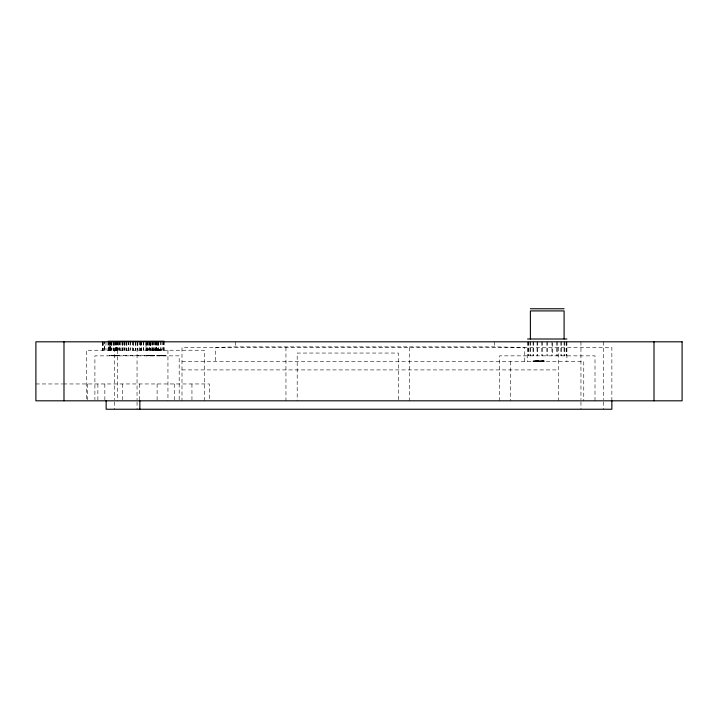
<?xml version="1.0" encoding="UTF-8"?>
<svg xmlns="http://www.w3.org/2000/svg" width="718" height="718" viewBox="0 0 718 718"><rect width="100%" height="100%" fill="white"/><g stroke="black" fill="none" stroke-linecap="round" stroke-linejoin="round"><path stroke-width="0.54" stroke-dasharray="3.59 2.69" d="M524.768 361.477L524.768 347.431L494.424 346.875L235.378 346.875L215.714 347.431L215.714 361.477M147.522 349.684L161.478 349.684L161.478 350.24M181.995 361.477L583.761 361.477L583.761 400.815M181.995 369.914L558.478 369.914M35.9 383.959L62.466 383.959M63.381 383.959L209.378 383.959L209.378 399.764M611.862 400.815L611.862 347.431L181.995 347.431L181.995 400.815M603.434 341.813L603.434 399.702M603.434 401.865L603.434 409.242M595.007 400.815L595.007 355.859L499.477 355.859L499.477 400.815M580.952 341.813L580.952 399.702M580.952 401.865L580.952 409.242M566.906 341.813L566.906 361.477M566.331 341.813L566.331 355.859M566.134 341.813L566.134 355.859M564.465 341.813L564.465 355.859M564.079 341.813L564.079 355.859M561.413 341.813L561.413 355.859M560.875 341.813L560.875 355.859M558.478 347.431L558.478 400.815M557.41 341.813L557.41 355.859M556.737 341.813L556.737 355.859M552.698 342.89L552.698 355.859M551.954 341.813L551.954 355.859M547.628 341.813L547.628 355.859M546.856 341.813L546.856 355.859M544.056 360.921L544.056 361.477L544.181 360.921L533.007 360.921L533.007 361.477M543.912 360.921L543.84 361.477M543.732 360.921L543.732 361.477M543.661 360.921L543.661 361.477M543.427 360.921L543.427 361.477M543.346 360.921L543.346 361.477M542.862 360.921L542.853 361.477M542.754 360.921L542.772 361.477M542.521 341.813L542.521 355.859M542.539 360.921L542.539 361.477M542.377 360.921L542.467 361.477M542.261 360.921L542.261 361.477M542.09 360.921L542.09 361.477M541.919 360.921L542.018 361.477M541.776 341.813L541.776 355.859M541.785 360.921L541.83 361.477M541.686 360.921L541.686 361.477M541.435 360.921L541.435 361.477M541.282 360.921L541.282 361.477M540.995 360.921L541.031 361.477M540.851 360.921L540.851 361.477M540.6 360.921L540.618 361.477M540.492 360.921L540.492 361.477M540.232 360.921L540.232 361.477M540.026 360.921L540.026 361.477M539.918 360.921L539.828 361.477M539.765 361.477L539.658 360.921L539.568 361.477M539.451 360.921L539.389 361.477M539.236 360.921L539.191 361.477M538.922 360.921L538.931 361.477M538.599 360.921L538.68 361.477M538.509 360.921L538.545 361.477M538.392 360.921L538.392 361.477M538.267 360.921L538.15 361.477L538.06 360.921M537.988 360.921L537.988 361.477M537.746 341.813L537.746 355.859M537.791 360.921L537.791 361.477M537.602 360.921L537.683 361.477M537.477 360.921L537.486 361.477M537.36 360.921L537.396 361.477M537.118 360.921L537.118 361.477M537.073 341.813L537.073 355.859M537.073 360.921L537.073 361.477M536.813 360.921L536.822 361.477M536.75 360.921L536.75 361.477M536.57 360.921L536.615 361.477M536.463 360.921L536.463 361.477M536.059 360.921L536.14 361.477M535.951 360.921L535.924 361.477M535.763 360.921L535.763 361.477M535.646 360.921L535.727 361.477M535.359 360.921L535.359 361.477M535.224 360.921L535.242 361.477M535.107 360.921L535.063 361.477M534.865 360.921L534.901 361.477M534.614 361.477L534.56 360.921L534.461 361.477M534.345 360.921L534.345 361.477M534.219 360.921L534.174 361.477M534.066 360.921L533.995 361.477M533.689 361.477L533.698 360.921L533.555 361.477M533.609 341.813L533.609 355.859M533.411 360.921L533.474 361.477M533.25 360.921L533.339 361.477M533.061 341.813L533.061 355.859M533.133 360.921L533.133 361.477M530.405 341.813L530.405 355.859M530.019 341.813L530.019 355.859M528.349 341.813L528.349 355.859M528.152 341.813L528.152 355.859M527.577 341.813L527.577 361.477M510.713 361.477L510.713 400.815M494.424 341.813L494.424 346.875M409.574 347.431L409.574 400.815M398.337 399.702L398.337 353.05L297.189 353.05L297.189 400.815M285.952 347.431L285.952 400.815M235.378 341.813L235.378 346.875M204.477 400.815L204.477 350.24L86.474 350.24L86.474 399.764M191.948 383.959L191.948 400.815M179.186 399.72L179.186 355.859L94.902 355.859L94.902 399.72M174.528 383.959L174.528 399.764M167.949 350.24L167.949 400.815M165.571 355.859L165.571 355.302L156.955 355.302L156.955 355.859M165.355 355.302L165.311 355.859M165.149 355.302L165.149 355.859M165.068 355.302L165.068 355.859M164.709 355.302L164.709 355.859M164.566 355.302L164.566 355.859M164.234 355.302L164.234 355.859M164.09 341.247L164.09 350.24M163.883 341.247L163.883 350.24M163.65 355.302L163.65 355.859M163.282 341.247L163.282 350.24M163.112 355.302L163.112 355.859M162.941 355.302L162.95 355.859M162.564 355.302L162.564 355.859M162.456 355.302L162.474 355.859M162.322 341.247L162.268 350.24M162.142 355.302L162.142 355.859M161.945 355.302L161.945 355.859M161.756 355.302L161.756 355.859M161.353 355.302L161.353 355.859M161.245 349.684L161.245 350.24M161.263 355.302L161.263 355.859M161.128 349.684L161.11 350.24M161.137 355.302L161.137 355.859M161.038 341.247L161.038 350.24M160.859 355.302L160.859 355.859M160.742 341.247L160.742 350.24M160.365 355.302L160.365 355.859M160.177 355.302L160.177 355.859M160.033 349.684L160.087 350.24M160.006 355.302L160.006 355.859M159.647 355.302L159.647 355.859M159.486 349.684L159.423 350.24M159.306 349.684L159.324 350.24M159.234 349.684L159.243 350.24M159.216 355.302L159.225 355.859M158.938 349.684L158.92 350.24M158.705 341.247L158.705 350.24M158.22 341.813L158.22 350.24M158.319 355.302L158.337 355.859M158.014 341.813L158.014 350.24M157.619 355.302L157.619 355.859M157.466 355.302L157.466 355.859M157.413 341.813L157.323 350.24M157.296 349.684L157.215 350.24M157.054 349.684L157.054 350.24M157.134 355.302L157.134 355.859M157.107 383.959L157.107 400.815M156.668 341.247L156.668 350.24M156.452 341.813L156.452 350.24M156.327 341.247L156.398 350.24M156.201 341.247L156.201 350.24M155.914 349.684L155.914 350.24M155.698 349.684L155.698 350.24M155.564 349.684L155.591 350.24M155.366 341.247L155.366 350.24M155.267 349.684L155.267 350.24M155.169 341.813L155.169 350.24M154.783 341.247L154.873 350.24M154.684 355.859L154.684 355.302L146.068 355.302L146.068 355.859M154.478 355.302L154.478 355.859M154.325 349.684L154.343 350.24M154.397 355.302L154.424 355.859M154.271 355.302L154.182 355.859M153.84 341.247L153.84 350.24M153.832 355.302L153.832 355.859M153.688 355.302L153.688 355.859M153.338 349.684L153.338 350.24M153.356 355.302L153.356 355.859M152.997 341.247L152.997 350.24M152.835 341.813L152.835 350.24M152.772 355.302L152.763 355.859M152.476 341.247L152.476 350.24M152.225 355.302L152.225 355.859M152.117 349.684L152.153 350.24M152.081 355.302L152.081 355.859M152.054 355.302L152.063 355.859M151.803 341.247L151.803 350.24M151.677 355.302L151.677 355.859M151.588 355.302L151.57 355.859M151.265 355.302L151.265 355.859M151.058 355.302L151.058 355.859M150.798 341.813L150.798 350.24M150.879 355.302L150.879 355.859M150.457 341.813L150.457 350.24M150.466 355.302L150.466 355.859M150.331 341.813L150.331 350.24M150.376 355.302L150.376 355.859M150.268 341.813L150.268 350.24M150.25 355.302L150.25 355.859M149.972 355.302L149.972 355.859M149.497 341.813L149.497 350.24M149.479 355.302L149.479 355.859M149.317 341.247L149.317 350.24M149.299 355.302L149.299 355.859M149.209 341.247L149.209 350.24M149.129 355.302L149.129 355.859M148.913 341.813L148.913 350.24M148.761 355.302L148.761 355.859M148.563 355.302L148.491 355.859M147.971 341.813L147.971 350.24M147.522 341.247L147.522 350.24M147.127 341.813L147.127 350.24M146.741 355.302L146.741 355.859M146.607 341.813L146.607 350.24M146.589 355.302L146.589 355.859M146.319 341.247L146.319 350.24M146.248 355.302L146.248 355.859M145.987 341.247L145.987 350.24L145.933 341.813M144.812 355.859L144.812 355.302L134.661 355.302L134.661 355.859M143.762 341.247L143.762 350.24M143.403 341.247L143.447 350.24M143.34 341.813L143.34 350.24M141.652 341.813L141.652 350.24M141.473 341.247L141.473 350.24M140.872 355.302L140.872 355.859M140.45 341.813L140.45 350.24M140.118 341.813L140.118 350.24M139.687 383.959L139.687 399.764M139.409 341.247L139.409 350.24M138.592 355.302L138.592 355.859M137.892 341.813L137.892 350.24M137.533 341.813L137.533 350.24M137.048 341.813L137.048 399.764M137.048 401.865L137.048 409.242M135.603 341.813L135.603 350.24M135.289 341.813L135.289 350.24M133.539 341.813L133.539 350.24M133.045 341.813L133.045 350.24M132.606 341.247L132.606 350.24M132.624 355.859L132.624 355.302L121.593 355.302L121.593 355.859M130.658 341.247L130.658 350.24M130.335 355.302L130.335 355.859M130.075 341.813L130.075 350.24M128.477 341.247L128.477 350.24M128.369 341.247L128.369 350.24M126.871 341.813L126.871 350.24M126.736 341.813L126.736 350.24M125.982 341.247L125.955 350.24M124.788 341.813L124.788 350.24M124.627 341.813L124.627 350.24M124.51 341.247L124.51 350.24M123.873 355.302L123.873 355.859M123.092 341.247L123.092 350.24M122.823 341.247L122.823 350.24M122.607 341.813L122.607 350.24M122.5 341.813L122.5 350.24M122.266 383.959L122.266 399.764M121.046 341.247L121.046 350.24M120.086 341.813L120.112 350.24M119.547 341.247L119.529 350.24M119.017 341.247L119.017 350.24M119.08 355.859L119.08 355.302L107.529 355.302L107.529 355.859M118.955 355.302L118.964 355.859M118.641 341.813L118.641 350.24M118.021 355.302L118.021 355.859M117.896 355.302L117.896 355.859M117.572 341.247L117.572 350.24M117.375 350.24L117.375 400.815M117.321 341.247L117.222 350.24M117.187 355.302L117.187 355.859M116.953 341.813L116.953 350.24M116.98 355.302L116.98 355.859M116.756 341.247L116.756 350.24M116.693 355.302L116.693 355.859M116.531 341.247L116.478 350.24M116.612 355.302L116.612 355.859M116.379 355.302L116.361 355.859M116.083 341.247L116.083 350.24M116.119 355.302L116.119 355.859M115.912 341.247L115.912 350.24M115.993 355.302L115.939 355.859L115.84 355.302M115.706 341.247L115.706 350.24M115.445 355.302L115.445 355.859M115.356 355.302L115.356 355.859M115.176 341.813L115.176 350.24M114.745 355.302L114.817 355.859M114.566 341.813L114.566 399.702M114.566 401.865L114.566 409.242M114.512 355.302L114.512 355.859M113.911 341.247L113.911 350.24M113.884 355.302L113.884 355.859M113.659 341.813L113.677 350.24M113.758 355.302L113.758 355.859M113.273 355.302L113.273 355.859M113.148 341.813L113.148 350.24M113.013 355.302L113.013 355.859M112.87 355.302L112.753 355.859M111.837 341.247L111.837 350.24M111.703 341.813L111.703 350.24M111.703 355.302L111.703 355.859M111.622 355.302L111.622 355.859M111.452 341.813L111.452 350.24M111.496 355.302L111.496 355.859M111.335 355.302L111.335 355.859M110.886 341.813L110.886 350.24M110.249 341.247L110.213 350.24M110.159 341.247L110.042 350.24M109.836 341.813L109.836 350.24M109.8 355.302L109.8 355.859M108.463 341.247L108.463 350.24M108.238 341.247L108.238 350.24M108.041 341.813L108.041 350.24M105.968 341.813L105.968 350.24M104.846 383.959L104.846 399.764M103.275 341.813L103.275 350.24M102.853 341.813L102.853 350.24M102.593 341.813L102.593 350.24M102.369 341.813L102.369 350.24M97.881 383.959L97.881 399.764M87.425 383.959L87.425 399.764M159.441 355.859L159.441 355.302L159.378 355.859M158.507 350.24L158.507 349.684L158.472 350.24M148.339 355.859L148.339 355.302L148.258 355.859M147.441 355.859L147.459 355.302L147.405 355.859M118.614 355.859L118.614 355.302L118.56 355.859M110.662 350.24L110.662 341.813L110.608 350.24M109.145 350.24L109.145 341.247L109.127 350.24M104.379 350.24L104.379 341.813L104.29 350.24"/><path stroke-width="1.08" d="M530.387 308.758L564.097 308.758M527.577 339.004L566.906 339.004M108.238 341.247L164.09 341.247M654.008 341.813L654.008 400.815M611.862 400.815L611.862 409.242L106.138 409.242L106.138 400.815M564.097 339.004L564.097 310.912L530.387 310.912L530.387 339.004M139.857 400.815L139.857 409.242M63.992 341.813L63.992 400.815M682.1 341.813L35.9 341.813L35.9 400.815L682.1 400.815L682.1 341.813"/></g></svg>
